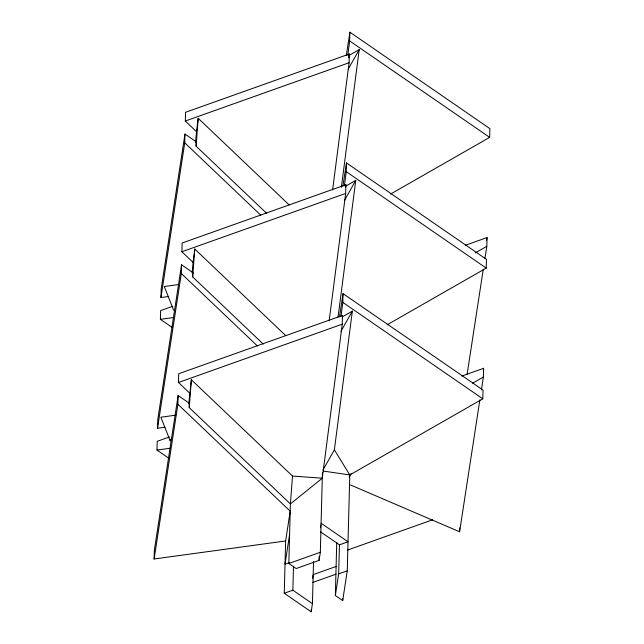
<?xml version="1.0" encoding="UTF-8"?>
<svg xmlns="http://www.w3.org/2000/svg" width="644" height="644" viewBox="0 0 644 644"><rect width="100%" height="100%" fill="white"/><g stroke="black" fill="none" stroke-linecap="round" stroke-linejoin="round"><path stroke-width="0.97" d="M178.13 395.529L177.905 404.263L290.203 511.199L285.63 540.96L154.117 558.992L154.343 550.258L178.13 395.529L189.368 403.265L189.247 407.62L290.396 503.938L288.834 563.484L296.176 568.547L319.086 560.393L320.334 552.27L322.419 472.752M169.396 458.617L156.967 450.059L157.2 441.325L169.396 436.978M165.009 427.246L157.538 428.268L157.772 419.534L181.56 264.797L192.789 272.541L192.677 276.896L263.259 344.105M171.988 327.321L160.396 319.327L160.622 310.593L172.825 306.254M168.43 296.522L160.96 297.544L161.193 288.81L184.981 134.073L196.211 141.809L196.098 146.172L266.68 213.381M170.274 439.256L170.225 441.003L160.879 417.215L175.812 415.171M189.634 393.098L178.477 382.472L178.702 373.737L342.479 315.439L342.254 324.173L322.274 478.194L290.396 503.938L292.505 476.069L191.365 379.759L188.756 403.941M157.538 428.268L181.326 273.531L181.56 264.797M192.178 273.217L193.055 262.374L181.898 251.748L182.131 243.013L345.9 184.715L345.675 193.45L329.181 320.64M160.96 297.544L184.748 142.807L184.981 134.073M195.607 142.485L196.476 131.642L185.319 121.024L185.553 112.289L349.33 53.991L349.096 62.726L332.602 189.916M313.539 561.584L312.437 603.686L311.189 611.8L284.262 593.253L285.63 540.96M312.437 603.686L292.851 590.194L293.479 566.148M311.189 611.8L311.237 609.796M319.086 560.393L319.199 556.384M340.958 316.727L342.817 302.39L343.051 293.656L483.04 390.087L482.807 398.821L349.773 474.958L323.441 471.078M344.387 186.003L346.247 171.658L346.472 162.924L486.462 259.363L486.228 268.097L387.108 324.826M347.808 55.279L349.668 40.934L349.893 32.2L489.883 128.639L489.657 137.373L390.53 194.102M342.479 316.743L352.357 311.092L334.373 449.818L349.773 474.958L347.261 570.826L342.689 600.586L335.347 595.531L336.74 542.385M335.347 595.531L338.672 573.885L339.436 544.832L320.664 531.904M342.689 600.586L342.737 598.582M349.442 484.505L459.591 531.767L459.695 527.887M481.398 389.926L483.378 377.038L483.604 368.304L461.853 376.048M484.972 258.212L486.8 246.306L487.033 237.572L465.274 245.316M196.098 146.172L198.207 118.303L289.164 204.921M192.677 276.896L194.786 249.035L285.743 335.645M189.247 407.62L191.365 379.759M196.476 131.642L198.207 118.303M193.055 262.374L194.786 249.035M341.344 187.372L359.207 49.644L348.509 55.762M338.052 317.106L355.778 180.368L345.909 186.019M192.5 274.433L192.789 272.541M154.117 558.992L177.905 404.263M346.327 55.44L349.893 32.2M348.742 57.807L349.33 53.991M342.898 186.164L346.472 162.924M289.599 534.44L285.018 564.2L289.317 562.671M345.466 187.581L345.9 184.715M339.477 316.888L343.051 293.656M312.638 578.24L313.193 574.633L336.104 566.479M320.406 527.734L320.825 525.029M486.574 240.55L487.033 237.572M467.133 374.261L483.298 269.12M483.306 370.284L483.604 368.304M459.591 531.767L479.869 399.852M348.259 69.069L359.207 49.644M344.355 200.638L355.778 180.368M340.934 331.37L352.357 311.092M322.942 470.088L334.373 449.818M349.137 476.979L351.061 473.573M475.24 252.923L486.8 246.306M472.64 383.18L483.378 377.038M185.319 121.024L349.096 62.726M181.898 251.748L345.675 193.45M178.477 382.472L342.254 324.173M339.436 544.832L348.026 541.773L321.098 523.226M288.834 563.484L320.334 552.27M347.502 550.081L432.704 519.756M312.871 582.418L336.039 574.174M284.262 593.253L292.851 590.194M338.672 573.885L347.261 570.826M178.235 284.584L164.3 286.491L173.647 310.279M160.396 319.327L173.349 317.556M156.967 450.059L169.919 448.28M292.505 476.069L322.274 478.194M349.668 40.934L489.657 137.373M346.247 171.658L486.228 268.097M342.817 302.39L482.807 398.821M184.748 142.807L260.828 215.249M181.326 273.531L257.399 345.973"/></g></svg>
